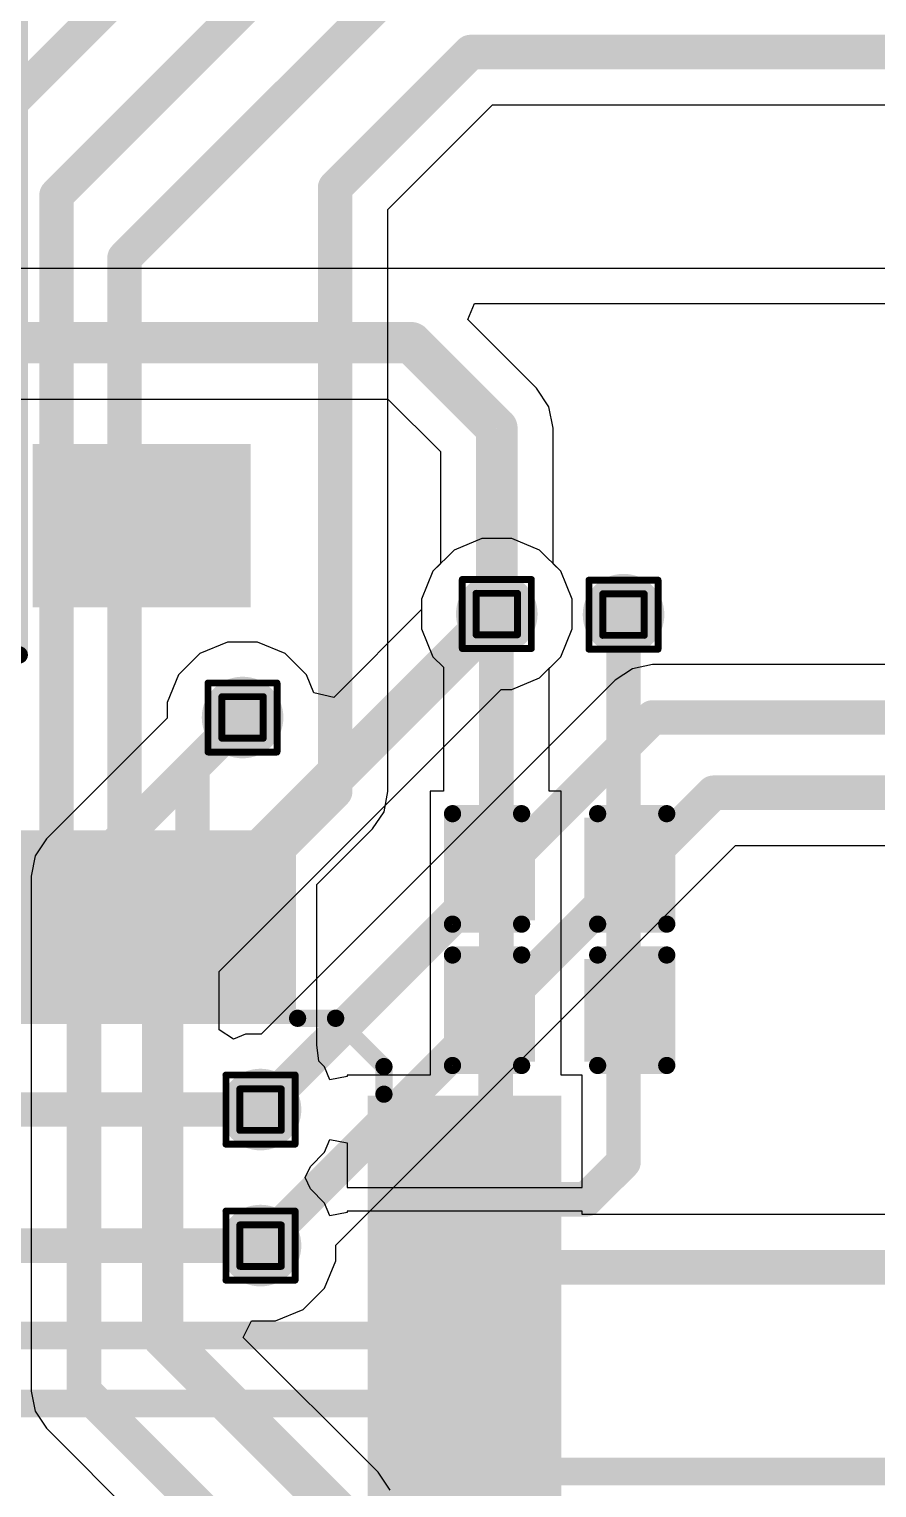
# Model space of a CAD drawing. Header units: inches. Extents: x 0 to 355, y -10 to 78.
# Drawn here: x 40.64 to 46.88, y 19.38 to 30.11 of the extents above; entities that cross this region are included whole.
import ezdxf

# ---------------------------------------------------------------- set-up
doc = ezdxf.new("R2010")
doc.units = ezdxf.units.IN
for name, color, linetype in [('Bottom Layer', 5, 'Continuous'), ('Bottom Overlay', 54, 'Continuous'), ('Bottom Paste', 16, 'Continuous'), ('Bottom Solder', 6, 'Continuous'), ('Drill Drawing', 1, 'Continuous'), ('Top Layer', 1, 'Continuous'), ('Top Overlay', 2, 'Continuous'), ('Top Paste', 8, 'Continuous'), ('Top Solder', 216, 'Continuous'), ('Via Holes', 16, 'Continuous')]:
    doc.layers.add(name, color=color, linetype=linetype)

# ---------------------------------------------------------------- blocks, each defined once
blk = doc.blocks.new('48_LQFP__7_7___19')
at = {"layer": 'Top Layer'}
for points in [[(-2.59, 4.86), (-2.59, 3.64), (-2.91, 3.64), (-2.91, 4.86)], [(-2.09, 4.86), (-2.09, 3.64), (-2.41, 3.64), (-2.41, 4.86)], [(-1.59, 4.86), (-1.59, 3.64), (-1.91, 3.64), (-1.91, 4.86)], [(-1.09, 4.86), (-1.09, 3.64), (-1.41, 3.64), (-1.41, 4.86)], [(-0.59, 4.86), (-0.59, 3.64), (-0.91, 3.64), (-0.91, 4.86)], [(-0.09, 4.86), (-0.09, 3.64), (-0.41, 3.64), (-0.41, 4.86)], [(0.41, 4.86), (0.41, 3.64), (0.09, 3.64), (0.09, 4.86)], [(0.91, 4.86), (0.91, 3.64), (0.59, 3.64), (0.59, 4.86)], [(1.41, 4.86), (1.41, 3.64), (1.09, 3.64), (1.09, 4.86)], [(1.91, 4.86), (1.91, 3.64), (1.59, 3.64), (1.59, 4.86)], [(2.41, 4.86), (2.41, 3.64), (2.09, 3.64), (2.09, 4.86)], [(2.91, 4.86), (2.91, 3.64), (2.59, 3.64), (2.59, 4.86)], [(-3.64, 2.91), (-3.64, 2.59), (-4.86, 2.59), (-4.86, 2.91)], [(4.86, 2.91), (4.86, 2.59), (3.64, 2.59), (3.64, 2.91)], [(-3.64, 2.41), (-3.64, 2.09), (-4.86, 2.09), (-4.86, 2.41)], [(4.86, 2.41), (4.86, 2.09), (3.64, 2.09), (3.64, 2.41)], [(-3.64, 1.91), (-3.64, 1.59), (-4.86, 1.59), (-4.86, 1.91)], [(4.86, 1.91), (4.86, 1.59), (3.64, 1.59), (3.64, 1.91)], [(-3.64, 1.41), (-3.64, 1.09), (-4.86, 1.09), (-4.86, 1.41)], [(4.86, 1.41), (4.86, 1.09), (3.64, 1.09), (3.64, 1.41)], [(-3.64, 0.91), (-3.64, 0.59), (-4.86, 0.59), (-4.86, 0.91)], [(4.86, 0.91), (4.86, 0.59), (3.64, 0.59), (3.64, 0.91)], [(-3.64, 0.41), (-3.64, 0.09), (-4.86, 0.09), (-4.86, 0.41)], [(4.86, 0.41), (4.86, 0.09), (3.64, 0.09), (3.64, 0.41)], [(-3.64, -0.09), (-3.64, -0.41), (-4.86, -0.41), (-4.86, -0.09)], [(4.86, -0.09), (4.86, -0.41), (3.64, -0.41), (3.64, -0.09)], [(-3.64, -0.59), (-3.64, -0.91), (-4.86, -0.91), (-4.86, -0.59)], [(4.86, -0.59), (4.86, -0.91), (3.64, -0.91), (3.64, -0.59)], [(-3.64, -1.09), (-3.64, -1.41), (-4.86, -1.41), (-4.86, -1.09)], [(4.86, -1.09), (4.86, -1.41), (3.64, -1.41), (3.64, -1.09)], [(-3.64, -1.59), (-3.64, -1.91), (-4.86, -1.91), (-4.86, -1.59)], [(4.86, -1.59), (4.86, -1.91), (3.64, -1.91), (3.64, -1.59)], [(-3.64, -2.09), (-3.64, -2.41), (-4.86, -2.41), (-4.86, -2.09)], [(4.86, -2.09), (4.86, -2.41), (3.64, -2.41), (3.64, -2.09)], [(-3.64, -2.59), (-3.64, -2.91), (-4.86, -2.91), (-4.86, -2.59)], [(4.86, -2.59), (4.86, -2.91), (3.64, -2.91), (3.64, -2.59)], [(-2.59, -3.64), (-2.59, -4.86), (-2.91, -4.86), (-2.91, -3.64)], [(-2.09, -3.64), (-2.09, -4.86), (-2.41, -4.86), (-2.41, -3.64)], [(-1.59, -3.64), (-1.59, -4.86), (-1.91, -4.86), (-1.91, -3.64)], [(-1.09, -3.64), (-1.09, -4.86), (-1.41, -4.86), (-1.41, -3.64)], [(-0.59, -3.64), (-0.59, -4.86), (-0.91, -4.86), (-0.91, -3.64)], [(-0.09, -3.64), (-0.09, -4.86), (-0.41, -4.86), (-0.41, -3.64)], [(0.41, -3.64), (0.41, -4.86), (0.09, -4.86), (0.09, -3.64)], [(0.91, -3.64), (0.91, -4.86), (0.59, -4.86), (0.59, -3.64)], [(1.41, -3.64), (1.41, -4.86), (1.09, -4.86), (1.09, -3.64)], [(1.91, -3.64), (1.91, -4.86), (1.59, -4.86), (1.59, -3.64)], [(2.41, -3.64), (2.41, -4.86), (2.09, -4.86), (2.09, -3.64)], [(2.91, -3.64), (2.91, -4.86), (2.59, -4.86), (2.59, -3.64)]]:
    blk.add_hatch(color=1, dxfattribs=at).paths.add_polyline_path(points)
at = {"layer": 'Top Overlay'}
blk.add_hatch(color=2, dxfattribs=at).paths.add_polyline_path([(-3.556, 2.565), (-3.327, 2.565), (-3.327, 2.997), (-3.556, 2.997)])
at = {"layer": 'Top Paste'}
for points in [[(-2.59, 4.86), (-2.59, 3.64), (-2.91, 3.64), (-2.91, 4.86)], [(-2.09, 4.86), (-2.09, 3.64), (-2.41, 3.64), (-2.41, 4.86)], [(-1.59, 4.86), (-1.59, 3.64), (-1.91, 3.64), (-1.91, 4.86)], [(-1.09, 4.86), (-1.09, 3.64), (-1.41, 3.64), (-1.41, 4.86)], [(-0.59, 4.86), (-0.59, 3.64), (-0.91, 3.64), (-0.91, 4.86)], [(-0.09, 4.86), (-0.09, 3.64), (-0.41, 3.64), (-0.41, 4.86)], [(0.41, 4.86), (0.41, 3.64), (0.09, 3.64), (0.09, 4.86)], [(0.91, 4.86), (0.91, 3.64), (0.59, 3.64), (0.59, 4.86)], [(1.41, 4.86), (1.41, 3.64), (1.09, 3.64), (1.09, 4.86)], [(1.91, 4.86), (1.91, 3.64), (1.59, 3.64), (1.59, 4.86)], [(2.41, 4.86), (2.41, 3.64), (2.09, 3.64), (2.09, 4.86)], [(2.91, 4.86), (2.91, 3.64), (2.59, 3.64), (2.59, 4.86)], [(-3.64, 2.91), (-3.64, 2.59), (-4.86, 2.59), (-4.86, 2.91)], [(4.86, 2.91), (4.86, 2.59), (3.64, 2.59), (3.64, 2.91)], [(-3.64, 2.41), (-3.64, 2.09), (-4.86, 2.09), (-4.86, 2.41)], [(4.86, 2.41), (4.86, 2.09), (3.64, 2.09), (3.64, 2.41)], [(-3.64, 1.91), (-3.64, 1.59), (-4.86, 1.59), (-4.86, 1.91)], [(4.86, 1.91), (4.86, 1.59), (3.64, 1.59), (3.64, 1.91)], [(-3.64, 1.41), (-3.64, 1.09), (-4.86, 1.09), (-4.86, 1.41)], [(4.86, 1.41), (4.86, 1.09), (3.64, 1.09), (3.64, 1.41)], [(-3.64, 0.91), (-3.64, 0.59), (-4.86, 0.59), (-4.86, 0.91)], [(4.86, 0.91), (4.86, 0.59), (3.64, 0.59), (3.64, 0.91)], [(-3.64, 0.41), (-3.64, 0.09), (-4.86, 0.09), (-4.86, 0.41)], [(4.86, 0.41), (4.86, 0.09), (3.64, 0.09), (3.64, 0.41)], [(-3.64, -0.09), (-3.64, -0.41), (-4.86, -0.41), (-4.86, -0.09)], [(4.86, -0.09), (4.86, -0.41), (3.64, -0.41), (3.64, -0.09)], [(-3.64, -0.59), (-3.64, -0.91), (-4.86, -0.91), (-4.86, -0.59)], [(4.86, -0.59), (4.86, -0.91), (3.64, -0.91), (3.64, -0.59)], [(-3.64, -1.09), (-3.64, -1.41), (-4.86, -1.41), (-4.86, -1.09)], [(4.86, -1.09), (4.86, -1.41), (3.64, -1.41), (3.64, -1.09)], [(-3.64, -1.59), (-3.64, -1.91), (-4.86, -1.91), (-4.86, -1.59)], [(4.86, -1.59), (4.86, -1.91), (3.64, -1.91), (3.64, -1.59)], [(-3.64, -2.09), (-3.64, -2.41), (-4.86, -2.41), (-4.86, -2.09)], [(4.86, -2.09), (4.86, -2.41), (3.64, -2.41), (3.64, -2.09)], [(-3.64, -2.59), (-3.64, -2.91), (-4.86, -2.91), (-4.86, -2.59)], [(4.86, -2.59), (4.86, -2.91), (3.64, -2.91), (3.64, -2.59)], [(-2.59, -3.64), (-2.59, -4.86), (-2.91, -4.86), (-2.91, -3.64)], [(-2.09, -3.64), (-2.09, -4.86), (-2.41, -4.86), (-2.41, -3.64)], [(-1.59, -3.64), (-1.59, -4.86), (-1.91, -4.86), (-1.91, -3.64)], [(-1.09, -3.64), (-1.09, -4.86), (-1.41, -4.86), (-1.41, -3.64)], [(-0.59, -3.64), (-0.59, -4.86), (-0.91, -4.86), (-0.91, -3.64)], [(-0.09, -3.64), (-0.09, -4.86), (-0.41, -4.86), (-0.41, -3.64)], [(0.41, -3.64), (0.41, -4.86), (0.09, -4.86), (0.09, -3.64)], [(0.91, -3.64), (0.91, -4.86), (0.59, -4.86), (0.59, -3.64)], [(1.41, -3.64), (1.41, -4.86), (1.09, -4.86), (1.09, -3.64)], [(1.91, -3.64), (1.91, -4.86), (1.59, -4.86), (1.59, -3.64)], [(2.41, -3.64), (2.41, -4.86), (2.09, -4.86), (2.09, -3.64)], [(2.91, -3.64), (2.91, -4.86), (2.59, -4.86), (2.59, -3.64)]]:
    blk.add_hatch(color=8, dxfattribs=at).paths.add_polyline_path(points)
at = {"layer": 'Top Solder'}
for points in [[(-2.488, 4.962), (-2.488, 3.538), (-3.012, 3.538), (-3.012, 4.962)], [(-1.988, 4.962), (-1.988, 3.538), (-2.512, 3.538), (-2.512, 4.962)], [(-1.488, 4.962), (-1.488, 3.538), (-2.012, 3.538), (-2.012, 4.962)], [(-0.988, 4.962), (-0.988, 3.538), (-1.512, 3.538), (-1.512, 4.962)], [(-0.488, 4.962), (-0.488, 3.538), (-1.012, 3.538), (-1.012, 4.962)], [(0.012, 4.962), (0.012, 3.538), (-0.512, 3.538), (-0.512, 4.962)], [(0.512, 4.962), (0.512, 3.538), (-0.012, 3.538), (-0.012, 4.962)], [(1.012, 4.962), (1.012, 3.538), (0.488, 3.538), (0.488, 4.962)], [(1.512, 4.962), (1.512, 3.538), (0.988, 3.538), (0.988, 4.962)], [(2.012, 4.962), (2.012, 3.538), (1.488, 3.538), (1.488, 4.962)], [(2.512, 4.962), (2.512, 3.538), (1.988, 3.538), (1.988, 4.962)], [(3.012, 4.962), (3.012, 3.538), (2.488, 3.538), (2.488, 4.962)], [(-3.538, 3.012), (-3.538, 2.488), (-4.962, 2.488), (-4.962, 3.012)], [(4.962, 3.012), (4.962, 2.488), (3.538, 2.488), (3.538, 3.012)], [(-3.538, 2.512), (-3.538, 1.988), (-4.962, 1.988), (-4.962, 2.512)], [(4.962, 2.512), (4.962, 1.988), (3.538, 1.988), (3.538, 2.512)], [(-3.538, 2.012), (-3.538, 1.488), (-4.962, 1.488), (-4.962, 2.012)], [(4.962, 2.012), (4.962, 1.488), (3.538, 1.488), (3.538, 2.012)], [(-3.538, 1.512), (-3.538, 0.988), (-4.962, 0.988), (-4.962, 1.512)], [(4.962, 1.512), (4.962, 0.988), (3.538, 0.988), (3.538, 1.512)], [(-3.538, 1.012), (-3.538, 0.488), (-4.962, 0.488), (-4.962, 1.012)], [(4.962, 1.012), (4.962, 0.488), (3.538, 0.488), (3.538, 1.012)], [(-3.538, 0.512), (-3.538, -0.012), (-4.962, -0.012), (-4.962, 0.512)], [(4.962, 0.512), (4.962, -0.012), (3.538, -0.012), (3.538, 0.512)], [(-3.538, 0.012), (-3.538, -0.512), (-4.962, -0.512), (-4.962, 0.012)], [(4.962, 0.012), (4.962, -0.512), (3.538, -0.512), (3.538, 0.012)], [(-3.538, -0.488), (-3.538, -1.012), (-4.962, -1.012), (-4.962, -0.488)], [(4.962, -0.488), (4.962, -1.012), (3.538, -1.012), (3.538, -0.488)], [(-3.538, -0.988), (-3.538, -1.512), (-4.962, -1.512), (-4.962, -0.988)], [(4.962, -0.988), (4.962, -1.512), (3.538, -1.512), (3.538, -0.988)], [(-3.538, -1.488), (-3.538, -2.012), (-4.962, -2.012), (-4.962, -1.488)], [(4.962, -1.488), (4.962, -2.012), (3.538, -2.012), (3.538, -1.488)], [(-3.538, -1.988), (-3.538, -2.512), (-4.962, -2.512), (-4.962, -1.988)], [(4.962, -1.988), (4.962, -2.512), (3.538, -2.512), (3.538, -1.988)], [(-3.538, -2.488), (-3.538, -3.012), (-4.962, -3.012), (-4.962, -2.488)], [(4.962, -2.488), (4.962, -3.012), (3.538, -3.012), (3.538, -2.488)], [(-2.488, -3.538), (-2.488, -4.962), (-3.012, -4.962), (-3.012, -3.538)], [(-1.988, -3.538), (-1.988, -4.962), (-2.512, -4.962), (-2.512, -3.538)], [(-1.488, -3.538), (-1.488, -4.962), (-2.012, -4.962), (-2.012, -3.538)], [(-0.988, -3.538), (-0.988, -4.962), (-1.512, -4.962), (-1.512, -3.538)], [(-0.488, -3.538), (-0.488, -4.962), (-1.012, -4.962), (-1.012, -3.538)], [(0.012, -3.538), (0.012, -4.962), (-0.512, -4.962), (-0.512, -3.538)], [(0.512, -3.538), (0.512, -4.962), (-0.012, -4.962), (-0.012, -3.538)], [(1.012, -3.538), (1.012, -4.962), (0.488, -4.962), (0.488, -3.538)], [(1.512, -3.538), (1.512, -4.962), (0.988, -4.962), (0.988, -3.538)], [(2.012, -3.538), (2.012, -4.962), (1.488, -4.962), (1.488, -3.538)], [(2.512, -3.538), (2.512, -4.962), (1.988, -4.962), (1.988, -3.538)], [(3.012, -3.538), (3.012, -4.962), (2.488, -4.962), (2.488, -3.538)]]:
    blk.add_hatch(color=216, dxfattribs=at).paths.add_polyline_path(points)
at = {"layer": 'Top Overlay'}
for points, const_width in [([(-3.658, 3.226), (-3.302, 3.581)], 0.127), ([(-3.302, 3.581), (-3.023, 3.581)], 0.127), ([(3.023, 3.581), (3.302, 3.581)], 0.127), ([(3.302, 3.581), (3.658, 3.226)], 0.127), ([(-3.658, 3.023), (-3.658, 3.226)], 0.127), ([(3.658, 3.023), (3.658, 3.226)], 0.127), ([(-5.156, 2.616), (-5.156, 2.87)], 0.2), ([(-5.156, 2.87), (-5.029, 2.743)], 0.2), ([(-5.156, 2.616), (-5.029, 2.743)], 0.2), ([(-3.658, -3.226), (-3.658, -3.023)], 0.127), ([(3.658, -3.226), (3.658, -3.023)], 0.127), ([(-3.658, -3.226), (-3.302, -3.581)], 0.127), ([(3.302, -3.581), (3.658, -3.226)], 0.127), ([(-3.302, -3.581), (-3.023, -3.581)], 0.127), ([(3.023, -3.581), (3.302, -3.581)], 0.127)]:
    blk.add_lwpolyline(points, dxfattribs=dict(at, const_width=const_width))
for points, const_width in [([(-3.334, 3.581, 1), (-3.27, 3.581, 1)], 0.0635), ([(-3.334, 3.581, 1), (-3.27, 3.581, 1)], 0.0635), ([(-3.054, 3.581, 1), (-2.991, 3.581, 1)], 0.0635), ([(2.991, 3.581, 1), (3.054, 3.581, 1)], 0.0635), ([(3.27, 3.581, 1), (3.334, 3.581, 1)], 0.0635), ([(3.27, 3.581, 1), (3.334, 3.581, 1)], 0.0635), ([(-3.689, 3.226, 1), (-3.626, 3.226, 1)], 0.0635), ([(-3.689, 3.226, 1), (-3.626, 3.226, 1)], 0.0635), ([(3.626, 3.226, 1), (3.689, 3.226, 1)], 0.0635), ([(3.626, 3.226, 1), (3.689, 3.226, 1)], 0.0635), ([(-3.689, 3.023, 1), (-3.626, 3.023, 1)], 0.0635), ([(3.626, 3.023, 1), (3.689, 3.023, 1)], 0.0635), ([(-5.206, 2.87, 1), (-5.106, 2.87, 1)], 0.1), ([(-5.206, 2.87, 1), (-5.106, 2.87, 1)], 0.1), ([(-5.079, 2.743, 1), (-4.979, 2.743, 1)], 0.1), ([(-5.079, 2.743, 1), (-4.979, 2.743, 1)], 0.1), ([(-5.206, 2.616, 1), (-5.106, 2.616, 1)], 0.1), ([(-5.206, 2.616, 1), (-5.106, 2.616, 1)], 0.1), ([(-3.689, -3.023, 1), (-3.626, -3.023, 1)], 0.0635), ([(3.626, -3.023, 1), (3.689, -3.023, 1)], 0.0635), ([(-3.689, -3.226, 1), (-3.626, -3.226, 1)], 0.0635), ([(-3.689, -3.226, 1), (-3.626, -3.226, 1)], 0.0635), ([(3.626, -3.226, 1), (3.689, -3.226, 1)], 0.0635), ([(3.626, -3.226, 1), (3.689, -3.226, 1)], 0.0635), ([(-3.334, -3.581, 1), (-3.27, -3.581, 1)], 0.0635), ([(-3.334, -3.581, 1), (-3.27, -3.581, 1)], 0.0635), ([(-3.054, -3.581, 1), (-2.991, -3.581, 1)], 0.0635), ([(2.991, -3.581, 1), (3.054, -3.581, 1)], 0.0635), ([(3.27, -3.581, 1), (3.334, -3.581, 1)], 0.0635), ([(3.27, -3.581, 1), (3.334, -3.581, 1)], 0.0635)]:
    blk.add_lwpolyline(points, format="xyb", close=True, dxfattribs=dict(at, const_width=const_width))
blk = doc.blocks.new('GT_TS090C_H031_L5_B_25')
at = {"layer": 'Bottom Layer'}
for points in [[(-4.75, 2.8), (-3.25, 2.8), (-3.25, 1.7), (-4.75, 1.7)], [(3.25, 2.8), (4.75, 2.8), (4.75, 1.7), (3.25, 1.7)], [(-4.75, -1.7), (-3.25, -1.7), (-3.25, -2.8), (-4.75, -2.8)], [(3.25, -1.7), (4.75, -1.7), (4.75, -2.8), (3.25, -2.8)]]:
    blk.add_hatch(color=5, dxfattribs=at).paths.add_polyline_path(points)
at = {"layer": 'Bottom Paste'}
for points in [[(-4.75, 2.8), (-3.25, 2.8), (-3.25, 1.7), (-4.75, 1.7)], [(3.25, 2.8), (4.75, 2.8), (4.75, 1.7), (3.25, 1.7)], [(-4.75, -1.7), (-3.25, -1.7), (-3.25, -2.8), (-4.75, -2.8)], [(3.25, -1.7), (4.75, -1.7), (4.75, -2.8), (3.25, -2.8)]]:
    blk.add_hatch(color=16, dxfattribs=at).paths.add_polyline_path(points)
at = {"layer": 'Bottom Solder'}
for points in [[(-4.801, 2.851), (-3.199, 2.851), (-3.199, 1.649), (-4.801, 1.649)], [(3.199, 2.851), (4.801, 2.851), (4.801, 1.649), (3.199, 1.649)], [(-4.801, -1.649), (-3.199, -1.649), (-3.199, -2.851), (-4.801, -2.851)], [(3.199, -1.649), (4.801, -1.649), (4.801, -2.851), (3.199, -2.851)]]:
    blk.add_hatch(color=6, dxfattribs=at).paths.add_polyline_path(points)
at = {"layer": 'Bottom Overlay', "const_width": 0.127}
for points in [[(-3.1, 3.2), (-3.1, -3.2)], [(3, 3.2), (-3.1, 3.2)], [(3, 3.2), (3, -3.2)], [(3, -3.2), (-3.1, -3.2)]]:
    blk.add_lwpolyline(points, dxfattribs=at)
at = {"layer": 'Bottom Overlay'}
for points, const_width in [([(-3.132, 3.2, 1), (-3.068, 3.2, 1)], 0.0635), ([(-3.132, 3.2, 1), (-3.068, 3.2, 1)], 0.0635), ([(2.968, 3.2, 1), (3.032, 3.2, 1)], 0.0635), ([(2.968, 3.2, 1), (3.032, 3.2, 1)], 0.0635), ([(1.3, 0, 1), (-1.3, 0, 1)], 0.254), ([(-1.363, 0, 1), (-1.236, 0, 1)], 0.127), ([(1.237, 0, 1), (1.364, 0, 1)], 0.127), ([(-3.132, -3.2, 1), (-3.068, -3.2, 1)], 0.0635), ([(-3.132, -3.2, 1), (-3.068, -3.2, 1)], 0.0635), ([(2.968, -3.2, 1), (3.032, -3.2, 1)], 0.0635), ([(2.968, -3.2, 1), (3.032, -3.2, 1)], 0.0635)]:
    blk.add_lwpolyline(points, format="xyb", close=True, dxfattribs=dict(at, const_width=const_width))
blk = doc.blocks.new('C___0402_91')
at = {"layer": 'Top Layer'}
for points in [[(-0.699, -0.318), (-0.699, 0.318), (-0.241, 0.318), (-0.241, -0.318)], [(0.241, -0.318), (0.241, 0.318), (0.699, 0.318), (0.699, -0.318)]]:
    blk.add_hatch(color=1, dxfattribs=at).paths.add_polyline_path(points)
at = {"layer": 'Top Paste'}
for points in [[(-0.699, -0.318), (-0.699, 0.318), (-0.241, 0.318), (-0.241, -0.318)], [(0.241, -0.318), (0.241, 0.318), (0.699, 0.318), (0.699, -0.318)]]:
    blk.add_hatch(color=8, dxfattribs=at).paths.add_polyline_path(points)
at = {"layer": 'Top Solder'}
for points in [[(-0.758, -0.377), (-0.758, 0.377), (-0.181, 0.377), (-0.181, -0.377)], [(0.181, -0.377), (0.181, 0.377), (0.758, 0.377), (0.758, -0.377)]]:
    blk.add_hatch(color=216, dxfattribs=at).paths.add_polyline_path(points)
at = {"layer": 'Top Overlay', "const_width": 0.127}
for points in [[(-0.279, 0.406), (-0.787, 0.406)], [(-0.787, 0.406), (-0.787, -0.406)], [(0.787, 0.406), (0.279, 0.406)], [(0.787, 0.406), (0.787, -0.406)], [(-0.279, -0.406), (-0.787, -0.406)], [(0.787, -0.406), (0.279, -0.406)]]:
    blk.add_lwpolyline(points, dxfattribs=at)
at = {"layer": 'Top Overlay', "const_width": 0.0635}
for points in [[(-0.819, 0.406, 1), (-0.756, 0.406, 1)], [(-0.819, 0.406, 1), (-0.756, 0.406, 1)], [(-0.311, 0.406, 1), (-0.248, 0.406, 1)], [(0.248, 0.406, 1), (0.311, 0.406, 1)], [(0.756, 0.406, 1), (0.819, 0.406, 1)], [(0.756, 0.406, 1), (0.819, 0.406, 1)], [(-0.819, -0.406, 1), (-0.756, -0.406, 1)], [(-0.819, -0.406, 1), (-0.756, -0.406, 1)], [(-0.311, -0.406, 1), (-0.248, -0.406, 1)], [(0.248, -0.406, 1), (0.311, -0.406, 1)], [(0.756, -0.406, 1), (0.819, -0.406, 1)], [(0.756, -0.406, 1), (0.819, -0.406, 1)]]:
    blk.add_lwpolyline(points, format="xyb", close=True, dxfattribs=at)
blk = doc.blocks.new('C___0402_93')
at = {"layer": 'Top Layer'}
for points in [[(-0.699, -0.318), (-0.699, 0.318), (-0.241, 0.318), (-0.241, -0.318)], [(0.241, -0.318), (0.241, 0.318), (0.699, 0.318), (0.699, -0.318)]]:
    blk.add_hatch(color=1, dxfattribs=at).paths.add_polyline_path(points)
at = {"layer": 'Top Paste'}
for points in [[(-0.699, -0.318), (-0.699, 0.318), (-0.241, 0.318), (-0.241, -0.318)], [(0.241, -0.318), (0.241, 0.318), (0.699, 0.318), (0.699, -0.318)]]:
    blk.add_hatch(color=8, dxfattribs=at).paths.add_polyline_path(points)
at = {"layer": 'Top Solder'}
for points in [[(-0.758, -0.377), (-0.758, 0.377), (-0.181, 0.377), (-0.181, -0.377)], [(0.181, -0.377), (0.181, 0.377), (0.758, 0.377), (0.758, -0.377)]]:
    blk.add_hatch(color=216, dxfattribs=at).paths.add_polyline_path(points)
at = {"layer": 'Top Overlay', "const_width": 0.127}
for points in [[(-0.787, 0.406), (-0.787, -0.406)], [(-0.279, 0.406), (-0.787, 0.406)], [(0.787, 0.406), (0.279, 0.406)], [(0.787, 0.406), (0.787, -0.406)], [(-0.279, -0.406), (-0.787, -0.406)], [(0.787, -0.406), (0.279, -0.406)]]:
    blk.add_lwpolyline(points, dxfattribs=at)
at = {"layer": 'Top Overlay', "const_width": 0.0635}
for points in [[(-0.819, 0.406, 1), (-0.756, 0.406, 1)], [(-0.819, 0.406, 1), (-0.756, 0.406, 1)], [(-0.311, 0.406, 1), (-0.248, 0.406, 1)], [(0.248, 0.406, 1), (0.311, 0.406, 1)], [(0.756, 0.406, 1), (0.819, 0.406, 1)], [(0.756, 0.406, 1), (0.819, 0.406, 1)], [(-0.819, -0.406, 1), (-0.756, -0.406, 1)], [(-0.819, -0.406, 1), (-0.756, -0.406, 1)], [(-0.311, -0.406, 1), (-0.248, -0.406, 1)], [(0.248, -0.406, 1), (0.311, -0.406, 1)], [(0.756, -0.406, 1), (0.819, -0.406, 1)], [(0.756, -0.406, 1), (0.819, -0.406, 1)]]:
    blk.add_lwpolyline(points, format="xyb", close=True, dxfattribs=at)

msp = doc.modelspace()

# ---------------------------------------------------------------- hatches: boundary and pattern name
at = {"layer": 'Bottom Layer'}
h = msp.add_hatch(color=5, dxfattribs=at)
edge = h.paths.add_edge_path()
edge.add_arc((44.082, 25.807), 0.3, 0, 360)
h = msp.add_hatch(color=5, dxfattribs=at)
edge = h.paths.add_edge_path()
edge.add_arc((45.014, 25.802), 0.3, 0, 360)
h = msp.add_hatch(color=5, dxfattribs=at)
edge = h.paths.add_edge_path()
edge.add_arc((42.213, 25.046), 0.3, 0, 360)
h = msp.add_hatch(color=5, dxfattribs=at)
edge = h.paths.add_edge_path()
edge.add_arc((42.345, 22.164), 0.3, 0, 360)
h = msp.add_hatch(color=5, dxfattribs=at)
edge = h.paths.add_edge_path()
edge.add_arc((42.345, 21.164), 0.3, 0, 360)
at = {"layer": 'Top Layer'}
h = msp.add_hatch(color=1, dxfattribs=at)
edge = h.paths.add_edge_path()
edge.add_arc((44.082, 25.807), 0.3, 0, 360)
h = msp.add_hatch(color=1, dxfattribs=at)
edge = h.paths.add_edge_path()
edge.add_arc((45.014, 25.802), 0.3, 0, 360)
h = msp.add_hatch(color=1, dxfattribs=at)
edge = h.paths.add_edge_path()
edge.add_arc((42.213, 25.046), 0.3, 0, 360)
h = msp.add_hatch(color=1, dxfattribs=at)
edge = h.paths.add_edge_path()
edge.add_arc((42.345, 22.164), 0.3, 0, 360)
h = msp.add_hatch(color=1, dxfattribs=at)
edge = h.paths.add_edge_path()
edge.add_arc((42.345, 21.164), 0.3, 0, 360)
at = {"layer": 'Via Holes'}
h = msp.add_hatch(color=7, dxfattribs=at)
edge = h.paths.add_edge_path()
edge.add_arc((44.082, 25.807), 0.15, 0, 360)
h = msp.add_hatch(color=7, dxfattribs=at)
edge = h.paths.add_edge_path()
edge.add_arc((45.014, 25.802), 0.15, 0, 360)
h = msp.add_hatch(color=7, dxfattribs=at)
edge = h.paths.add_edge_path()
edge.add_arc((42.213, 25.046), 0.15, 0, 360)
h = msp.add_hatch(color=7, dxfattribs=at)
edge = h.paths.add_edge_path()
edge.add_arc((42.345, 22.164), 0.15, 0, 360)
h = msp.add_hatch(color=7, dxfattribs=at)
edge = h.paths.add_edge_path()
edge.add_arc((42.345, 21.164), 0.15, 0, 360)

# ---------------------------------------------------------------- linework, layer by layer
at = {"layer": 'Bottom Layer'}
for p, q in [((42.894, 28.348), (38.795, 28.348)), ((48.552, 28.348), (42.894, 28.348)), ((43.869, 27.972), (43.918, 28.089)), ((43.918, 28.089), (48.552, 28.089)), ((44.375, 27.466), (43.869, 27.972)), ((44.465, 27.331), (44.375, 27.466)), ((39.036, 27.387), (43.282, 27.387)), ((43.282, 27.387), (43.668, 27.001)), ((44.497, 27.173), (44.465, 27.331)), ((44.497, 26.176), (44.497, 27.173)), ((43.668, 27.001), (43.668, 26.176)), ((43.668, 26.176), (43.613, 26.121)), ((44.552, 26.121), (44.497, 26.176)), ((43.613, 26.121), (43.528, 25.917)), ((44.636, 25.917), (44.552, 26.121)), ((43.528, 25.917), (43.528, 25.839)), ((44.636, 25.697), (44.636, 25.917)), ((43.528, 25.839), (42.884, 25.194)), ((44.552, 25.493), (44.636, 25.697)), ((42.102, 25.6), (41.899, 25.516)), ((42.323, 25.6), (42.102, 25.6)), ((42.526, 25.516), (42.323, 25.6)), ((41.899, 25.516), (41.743, 25.36)), ((42.682, 25.36), (42.526, 25.516)), ((44.396, 25.337), (44.552, 25.493)), ((45.228, 25.435), (45.079, 25.405)), ((51.651, 25.435), (45.228, 25.435)), ((41.743, 25.36), (41.659, 25.156)), ((44.953, 25.321), (42.35, 22.718)), ((42.737, 25.227), (42.682, 25.36)), ((44.193, 25.253), (44.396, 25.337)), ((45.079, 25.405), (44.953, 25.321)), ((42.041, 23.179), (44.114, 25.253)), ((42.884, 25.194), (42.737, 25.227)), ((44.114, 25.253), (44.193, 25.253)), ((41.659, 25.156), (41.659, 25.041)), ((41.659, 25.041), (40.772, 24.155)), ((40.772, 24.155), (40.688, 24.029)), ((40.688, 24.029), (40.658, 23.88)), ((42.899, 21.168), (45.836, 24.105)), ((45.836, 24.105), (51.494, 24.105)), ((40.658, 23.88), (40.658, 20.095)), ((42.041, 22.751), (42.041, 23.179)), ((42.146, 22.681), (42.041, 22.751)), ((42.235, 22.718), (42.146, 22.681)), ((42.35, 22.718), (42.235, 22.718)), ((42.899, 21.053), (42.899, 21.168)), ((42.815, 20.85), (42.899, 21.053)), ((42.659, 20.694), (42.815, 20.85)), ((42.218, 20.489), (42.278, 20.61)), ((42.278, 20.61), (42.455, 20.61)), ((42.455, 20.61), (42.659, 20.694)), ((43.209, 19.499), (42.218, 20.489)), ((40.658, 20.095), (40.688, 19.947)), ((40.688, 19.947), (40.772, 19.821)), ((40.772, 19.821), (41.843, 18.75)), ((43.298, 19.365), (43.209, 19.499))]:
    msp.add_line(p, q, dxfattribs=at)
for points, const_width in [([(38.667, 27.801), (43.453, 27.801)], 0.305), ([(43.453, 27.801), (44.082, 27.173)], 0.305), ([(44.082, 25.807), (44.082, 27.173)], 0.305), ([(41.626, 23.351), (44.082, 25.807)], 0.305), ([(41.047, 23.88), (42.213, 25.046)], 0.254), ([(42.345, 22.164), (45.228, 25.046)], 0.254), ([(45.228, 25.046), (52.046, 25.046)], 0.254), ([(42.345, 21.164), (45.675, 24.493)], 0.254), ([(45.675, 24.493), (51.654, 24.493)], 0.254), ([(41.047, 20.095), (41.047, 23.88)], 0.254), ([(41.626, 20.495), (41.626, 23.351)], 0.305), ([(41.626, 20.495), (42.916, 19.206)], 0.305), ([(41.047, 20.095), (42.232, 18.91)], 0.254)]:
    msp.add_lwpolyline(points, dxfattribs=dict(at, const_width=const_width))
for points, const_width in [([(43.377, 27.801, 1), (43.53, 27.801, 1)], 0.152), ([(43.377, 27.801, 1), (43.53, 27.801, 1)], 0.152), ([(44.006, 27.173, 1), (44.159, 27.173, 1)], 0.152), ([(44.006, 27.173, 1), (44.159, 27.173, 1)], 0.152), ([(44.006, 25.807, 1), (44.159, 25.807, 1)], 0.152), ([(44.006, 25.807, 1), (44.159, 25.807, 1)], 0.152), ([(42.149, 25.046, 1), (42.276, 25.046, 1)], 0.127), ([(45.164, 25.046, 1), (45.291, 25.046, 1)], 0.127), ([(45.164, 25.046, 1), (45.291, 25.046, 1)], 0.127), ([(45.612, 24.493, 1), (45.739, 24.493, 1)], 0.127), ([(45.612, 24.493, 1), (45.739, 24.493, 1)], 0.127), ([(40.983, 23.88, 1), (41.11, 23.88, 1)], 0.127), ([(40.983, 23.88, 1), (41.11, 23.88, 1)], 0.127), ([(41.55, 23.351, 1), (41.702, 23.351, 1)], 0.152), ([(41.55, 23.351, 1), (41.702, 23.351, 1)], 0.152), ([(42.282, 22.164, 1), (42.409, 22.164, 1)], 0.127), ([(42.282, 21.164, 1), (42.409, 21.164, 1)], 0.127), ([(41.55, 20.495, 1), (41.702, 20.495, 1)], 0.152), ([(41.55, 20.495, 1), (41.702, 20.495, 1)], 0.152), ([(40.983, 20.095, 1), (41.11, 20.095, 1)], 0.127), ([(40.983, 20.095, 1), (41.11, 20.095, 1)], 0.127)]:
    msp.add_lwpolyline(points, format="xyb", close=True, dxfattribs=dict(at, const_width=const_width))
at = {"layer": 'Drill Drawing', "const_width": 0.0508}
for points in [[(43.828, 26.061), (44.336, 26.061)], [(43.828, 25.553), (43.828, 26.061)], [(44.336, 25.553), (44.336, 26.061)], [(44.76, 26.056), (45.268, 26.056)], [(44.76, 25.548), (44.76, 26.056)], [(45.268, 25.548), (45.268, 26.056)], [(43.93, 25.959), (44.235, 25.959)], [(43.93, 25.654), (43.93, 25.959)], [(44.235, 25.654), (44.235, 25.959)], [(44.861, 25.955), (45.166, 25.955)], [(44.861, 25.65), (44.861, 25.955)], [(45.166, 25.65), (45.166, 25.955)], [(43.93, 25.654), (44.235, 25.654)], [(44.861, 25.65), (45.166, 25.65)], [(43.828, 25.553), (44.336, 25.553)], [(44.76, 25.548), (45.268, 25.548)], [(41.959, 25.3), (42.467, 25.3)], [(41.959, 24.792), (41.959, 25.3)], [(42.467, 24.792), (42.467, 25.3)], [(42.06, 25.199), (42.365, 25.199)], [(42.06, 24.894), (42.06, 25.199)], [(42.365, 24.894), (42.365, 25.199)], [(42.06, 24.894), (42.365, 24.894)], [(41.959, 24.792), (42.467, 24.792)], [(42.091, 22.418), (42.599, 22.418)], [(42.091, 21.91), (42.091, 22.418)], [(42.599, 21.91), (42.599, 22.418)], [(42.193, 22.316), (42.498, 22.316)], [(42.193, 22.011), (42.193, 22.316)], [(42.498, 22.011), (42.498, 22.316)], [(42.193, 22.011), (42.498, 22.011)], [(42.091, 21.91), (42.599, 21.91)], [(42.091, 21.418), (42.599, 21.418)], [(42.091, 20.91), (42.091, 21.418)], [(42.193, 21.316), (42.498, 21.316)], [(42.193, 21.011), (42.193, 21.316)], [(42.498, 21.011), (42.498, 21.316)], [(42.599, 20.91), (42.599, 21.418)], [(42.193, 21.011), (42.498, 21.011)], [(42.091, 20.91), (42.599, 20.91)]]:
    msp.add_lwpolyline(points, dxfattribs=at)
at = {"layer": 'Drill Drawing', "const_width": 0.0254}
for points in [[(43.816, 26.061, 1), (43.841, 26.061, 1)], [(43.816, 26.061, 1), (43.841, 26.061, 1)], [(44.324, 26.061, 1), (44.349, 26.061, 1)], [(44.324, 26.061, 1), (44.349, 26.061, 1)], [(44.747, 26.056, 1), (44.772, 26.056, 1)], [(44.747, 26.056, 1), (44.772, 26.056, 1)], [(45.255, 26.056, 1), (45.28, 26.056, 1)], [(45.255, 26.056, 1), (45.28, 26.056, 1)], [(43.917, 25.959, 1), (43.943, 25.959, 1)], [(43.917, 25.959, 1), (43.943, 25.959, 1)], [(44.222, 25.959, 1), (44.247, 25.959, 1)], [(44.222, 25.959, 1), (44.247, 25.959, 1)], [(44.848, 25.955, 1), (44.874, 25.955, 1)], [(44.848, 25.955, 1), (44.874, 25.955, 1)], [(45.153, 25.955, 1), (45.179, 25.955, 1)], [(45.153, 25.955, 1), (45.179, 25.955, 1)], [(43.917, 25.654, 1), (43.943, 25.654, 1)], [(43.917, 25.654, 1), (43.943, 25.654, 1)], [(44.222, 25.654, 1), (44.247, 25.654, 1)], [(44.222, 25.654, 1), (44.247, 25.654, 1)], [(44.848, 25.65, 1), (44.874, 25.65, 1)], [(44.848, 25.65, 1), (44.874, 25.65, 1)], [(45.153, 25.65, 1), (45.179, 25.65, 1)], [(45.153, 25.65, 1), (45.179, 25.65, 1)], [(43.816, 25.553, 1), (43.841, 25.553, 1)], [(43.816, 25.553, 1), (43.841, 25.553, 1)], [(44.324, 25.553, 1), (44.349, 25.553, 1)], [(44.324, 25.553, 1), (44.349, 25.553, 1)], [(44.747, 25.548, 1), (44.772, 25.548, 1)], [(44.747, 25.548, 1), (44.772, 25.548, 1)], [(45.255, 25.548, 1), (45.28, 25.548, 1)], [(45.255, 25.548, 1), (45.28, 25.548, 1)], [(41.946, 25.3, 1), (41.971, 25.3, 1)], [(41.946, 25.3, 1), (41.971, 25.3, 1)], [(42.454, 25.3, 1), (42.479, 25.3, 1)], [(42.454, 25.3, 1), (42.479, 25.3, 1)], [(42.048, 25.199, 1), (42.073, 25.199, 1)], [(42.048, 25.199, 1), (42.073, 25.199, 1)], [(42.352, 25.199, 1), (42.378, 25.199, 1)], [(42.352, 25.199, 1), (42.378, 25.199, 1)], [(42.048, 24.894, 1), (42.073, 24.894, 1)], [(42.048, 24.894, 1), (42.073, 24.894, 1)], [(42.352, 24.894, 1), (42.378, 24.894, 1)], [(42.352, 24.894, 1), (42.378, 24.894, 1)], [(41.946, 24.792, 1), (41.971, 24.792, 1)], [(41.946, 24.792, 1), (41.971, 24.792, 1)], [(42.454, 24.792, 1), (42.479, 24.792, 1)], [(42.454, 24.792, 1), (42.479, 24.792, 1)], [(42.078, 22.418, 1), (42.104, 22.418, 1)], [(42.078, 22.418, 1), (42.104, 22.418, 1)], [(42.586, 22.418, 1), (42.612, 22.418, 1)], [(42.586, 22.418, 1), (42.612, 22.418, 1)], [(42.18, 22.316, 1), (42.205, 22.316, 1)], [(42.18, 22.316, 1), (42.205, 22.316, 1)], [(42.485, 22.316, 1), (42.51, 22.316, 1)], [(42.485, 22.316, 1), (42.51, 22.316, 1)], [(42.18, 22.011, 1), (42.205, 22.011, 1)], [(42.18, 22.011, 1), (42.205, 22.011, 1)], [(42.485, 22.011, 1), (42.51, 22.011, 1)], [(42.485, 22.011, 1), (42.51, 22.011, 1)], [(42.078, 21.91, 1), (42.104, 21.91, 1)], [(42.078, 21.91, 1), (42.104, 21.91, 1)], [(42.586, 21.91, 1), (42.612, 21.91, 1)], [(42.586, 21.91, 1), (42.612, 21.91, 1)], [(42.078, 21.418, 1), (42.104, 21.418, 1)], [(42.078, 21.418, 1), (42.104, 21.418, 1)], [(42.18, 21.316, 1), (42.205, 21.316, 1)], [(42.18, 21.316, 1), (42.205, 21.316, 1)], [(42.485, 21.316, 1), (42.51, 21.316, 1)], [(42.485, 21.316, 1), (42.51, 21.316, 1)], [(42.586, 21.418, 1), (42.612, 21.418, 1)], [(42.586, 21.418, 1), (42.612, 21.418, 1)], [(42.18, 21.011, 1), (42.205, 21.011, 1)], [(42.18, 21.011, 1), (42.205, 21.011, 1)], [(42.485, 21.011, 1), (42.51, 21.011, 1)], [(42.485, 21.011, 1), (42.51, 21.011, 1)], [(42.078, 20.91, 1), (42.104, 20.91, 1)], [(42.078, 20.91, 1), (42.104, 20.91, 1)], [(42.586, 20.91, 1), (42.612, 20.91, 1)], [(42.586, 20.91, 1), (42.612, 20.91, 1)]]:
    msp.add_lwpolyline(points, format="xyb", close=True, dxfattribs=at)
at = {"layer": 'Top Layer'}
for p, q in [((43.282, 28.781), (44.05, 29.549)), ((44.05, 29.549), (48.514, 29.549)), ((43.282, 24.502), (43.282, 28.781)), ((43.769, 26.276), (43.613, 26.121)), ((43.972, 26.361), (43.769, 26.276)), ((44.193, 26.361), (43.972, 26.361)), ((44.396, 26.276), (44.193, 26.361)), ((44.552, 26.121), (44.396, 26.276)), ((43.613, 26.121), (43.528, 25.917)), ((44.636, 25.917), (44.552, 26.121)), ((43.528, 25.917), (43.528, 25.697)), ((44.636, 25.697), (44.636, 25.917)), ((43.528, 25.697), (43.613, 25.493)), ((44.552, 25.493), (44.636, 25.697)), ((43.613, 25.493), (43.69, 25.416)), ((43.69, 25.416), (43.69, 24.504)), ((44.467, 25.407), (44.552, 25.493)), ((44.467, 24.504), (44.467, 25.407)), ((43.253, 24.353), (43.282, 24.502)), ((43.69, 24.504), (43.591, 24.504)), ((43.591, 24.504), (43.591, 23.361)), ((44.556, 24.504), (44.467, 24.504)), ((44.556, 23.361), (44.556, 24.504)), ((43.168, 24.227), (43.253, 24.353)), ((42.759, 23.818), (43.168, 24.227)), ((42.759, 22.64), (42.759, 23.818)), ((43.591, 23.361), (43.591, 22.418)), ((44.556, 22.418), (44.556, 23.361)), ((42.774, 22.519), (42.759, 22.64)), ((42.759, 22.64), (42.759, 22.64)), ((42.759, 22.64), (42.759, 22.64)), ((42.815, 22.477), (42.774, 22.519)), ((42.854, 22.382), (42.815, 22.477)), ((43.591, 22.418), (42.981, 22.418)), ((42.981, 22.418), (42.981, 22.408)), ((44.709, 22.418), (44.556, 22.418)), ((44.709, 21.59), (44.709, 22.418)), ((42.981, 22.408), (42.854, 22.382)), ((42.815, 21.85), (42.854, 21.945)), ((42.854, 21.945), (42.981, 21.919)), ((42.981, 21.919), (42.981, 21.59)), ((42.712, 21.746), (42.815, 21.85)), ((42.673, 21.664), (42.712, 21.746)), ((42.712, 21.581), (42.673, 21.664)), ((42.815, 21.477), (42.712, 21.581)), ((42.981, 21.59), (44.709, 21.59)), ((42.854, 21.382), (42.815, 21.477)), ((42.981, 21.408), (42.854, 21.382)), ((44.709, 21.418), (42.981, 21.418)), ((42.981, 21.418), (42.981, 21.408)), ((44.709, 21.392), (44.709, 21.418)), ((47.351, 21.392), (44.709, 21.392))]:
    msp.add_line(p, q, dxfattribs=at)
for points, const_width in [([(40.345, 29.402), (42.756, 31.813)], 0.254), ([(40.845, 28.886), (43.05, 31.09)], 0.254), ([(41.345, 28.425), (43.528, 30.607)], 0.254), ([(42.894, 28.942), (43.889, 29.938)], 0.254), ([(43.889, 29.938), (48.675, 29.938)], 0.254), ([(42.894, 24.502), (42.894, 28.942)], 0.254), ([(40.845, 23.504), (40.845, 28.886)], 0.254), ([(41.345, 23.504), (41.345, 28.425)], 0.254), ([(44.078, 25.802), (44.082, 25.807)], 0.254), ([(44.078, 22.898), (44.078, 25.802)], 0.254), ([(45.014, 23.933), (45.014, 25.802)], 0.254), ([(41.845, 24.679), (42.213, 25.046)], 0.254), ([(41.845, 23.504), (41.845, 24.679)], 0.254), ([(42.345, 23.954), (42.894, 24.502)], 0.254), ([(42.345, 23.504), (42.345, 23.954)], 0.254), ([(45.014, 22.894), (45.014, 23.933)], 0.254), ([(44.074, 22.894), (44.078, 22.898)], 0.254), ([(44.074, 22.037), (44.074, 22.894)], 0.254), ([(45.014, 21.778), (45.014, 22.894)], 0.254), ([(38.814, 22.164), (42.345, 22.164)], 0.254), ([(43.845, 22.004), (44.041, 22.004)], 0.254), ([(44.041, 22.004), (44.074, 22.037)], 0.254), ([(44.739, 21.504), (45.014, 21.778)], 0.254), ([(43.845, 21.504), (44.739, 21.504)], 0.254), ([(40.024, 21.164), (42.345, 21.164)], 0.254), ([(43.845, 21.004), (47.512, 21.004)], 0.254), ([(37.707, 20.504), (43.845, 20.504)], 0.203), ([(38.559, 20.004), (43.845, 20.004)], 0.203), ([(43.845, 19.504), (47.111, 19.504)], 0.203)]:
    msp.add_lwpolyline(points, dxfattribs=dict(at, const_width=const_width))
for points, const_width in [([(43.826, 29.938, 1), (43.953, 29.938, 1)], 0.127), ([(43.826, 29.938, 1), (43.953, 29.938, 1)], 0.127), ([(42.83, 28.942, 1), (42.957, 28.942, 1)], 0.127), ([(42.83, 28.942, 1), (42.957, 28.942, 1)], 0.127), ([(40.782, 28.886, 1), (40.909, 28.886, 1)], 0.127), ([(40.782, 28.886, 1), (40.909, 28.886, 1)], 0.127), ([(41.282, 28.425, 1), (41.409, 28.425, 1)], 0.127), ([(41.282, 28.425, 1), (41.409, 28.425, 1)], 0.127), ([(44.015, 25.802, 1), (44.142, 25.802, 1)], 0.127), ([(44.015, 25.802, 1), (44.142, 25.802, 1)], 0.127), ([(44.019, 25.807, 1), (44.146, 25.807, 1)], 0.127), ([(44.95, 25.802, 1), (45.077, 25.802, 1)], 0.127), ([(42.149, 25.046, 1), (42.276, 25.046, 1)], 0.127), ([(41.782, 24.679, 1), (41.909, 24.679, 1)], 0.127), ([(41.782, 24.679, 1), (41.909, 24.679, 1)], 0.127), ([(42.83, 24.502, 1), (42.957, 24.502, 1)], 0.127), ([(42.83, 24.502, 1), (42.957, 24.502, 1)], 0.127), ([(42.282, 23.954, 1), (42.409, 23.954, 1)], 0.127), ([(42.282, 23.954, 1), (42.409, 23.954, 1)], 0.127), ([(44.95, 23.933, 1), (45.077, 23.933, 1)], 0.127), ([(44.95, 23.933, 1), (45.077, 23.933, 1)], 0.127), ([(40.782, 23.504, 1), (40.909, 23.504, 1)], 0.127), ([(41.282, 23.504, 1), (41.409, 23.504, 1)], 0.127), ([(41.782, 23.504, 1), (41.909, 23.504, 1)], 0.127), ([(42.282, 23.504, 1), (42.409, 23.504, 1)], 0.127), ([(44.01, 22.894, 1), (44.137, 22.894, 1)], 0.127), ([(44.01, 22.894, 1), (44.137, 22.894, 1)], 0.127), ([(44.015, 22.898, 1), (44.142, 22.898, 1)], 0.127), ([(44.015, 22.898, 1), (44.142, 22.898, 1)], 0.127), ([(44.95, 22.894, 1), (45.077, 22.894, 1)], 0.127), ([(44.95, 22.894, 1), (45.077, 22.894, 1)], 0.127), ([(42.282, 22.164, 1), (42.409, 22.164, 1)], 0.127), ([(43.782, 22.004, 1), (43.909, 22.004, 1)], 0.127), ([(43.977, 22.004, 1), (44.104, 22.004, 1)], 0.127), ([(43.977, 22.004, 1), (44.104, 22.004, 1)], 0.127), ([(44.01, 22.037, 1), (44.137, 22.037, 1)], 0.127), ([(44.01, 22.037, 1), (44.137, 22.037, 1)], 0.127), ([(44.95, 21.778, 1), (45.077, 21.778, 1)], 0.127), ([(44.95, 21.778, 1), (45.077, 21.778, 1)], 0.127), ([(43.782, 21.504, 1), (43.909, 21.504, 1)], 0.127), ([(44.676, 21.504, 1), (44.803, 21.504, 1)], 0.127), ([(44.676, 21.504, 1), (44.803, 21.504, 1)], 0.127), ([(42.282, 21.164, 1), (42.409, 21.164, 1)], 0.127), ([(43.782, 21.004, 1), (43.909, 21.004, 1)], 0.127), ([(43.794, 20.504, 1), (43.896, 20.504, 1)], 0.102), ([(43.794, 20.004, 1), (43.896, 20.004, 1)], 0.102), ([(43.794, 19.504, 1), (43.896, 19.504, 1)], 0.102)]:
    msp.add_lwpolyline(points, format="xyb", close=True, dxfattribs=dict(at, const_width=const_width))

# ---------------------------------------------------------------- block references
at = {"rotation": 180}
for name, p in [('GT_TS090C_H031_L5_B_25', (37.471, 28.706)), ('C___0402_93', (44.544, 23.933)), ('C___0402_91', (44.544, 22.894))]:
    msp.add_blockref(name, p, dxfattribs=at)
msp.add_blockref('48_LQFP__7_7___19', (39.595, 19.254))

doc.saveas('drawing.dxf')
